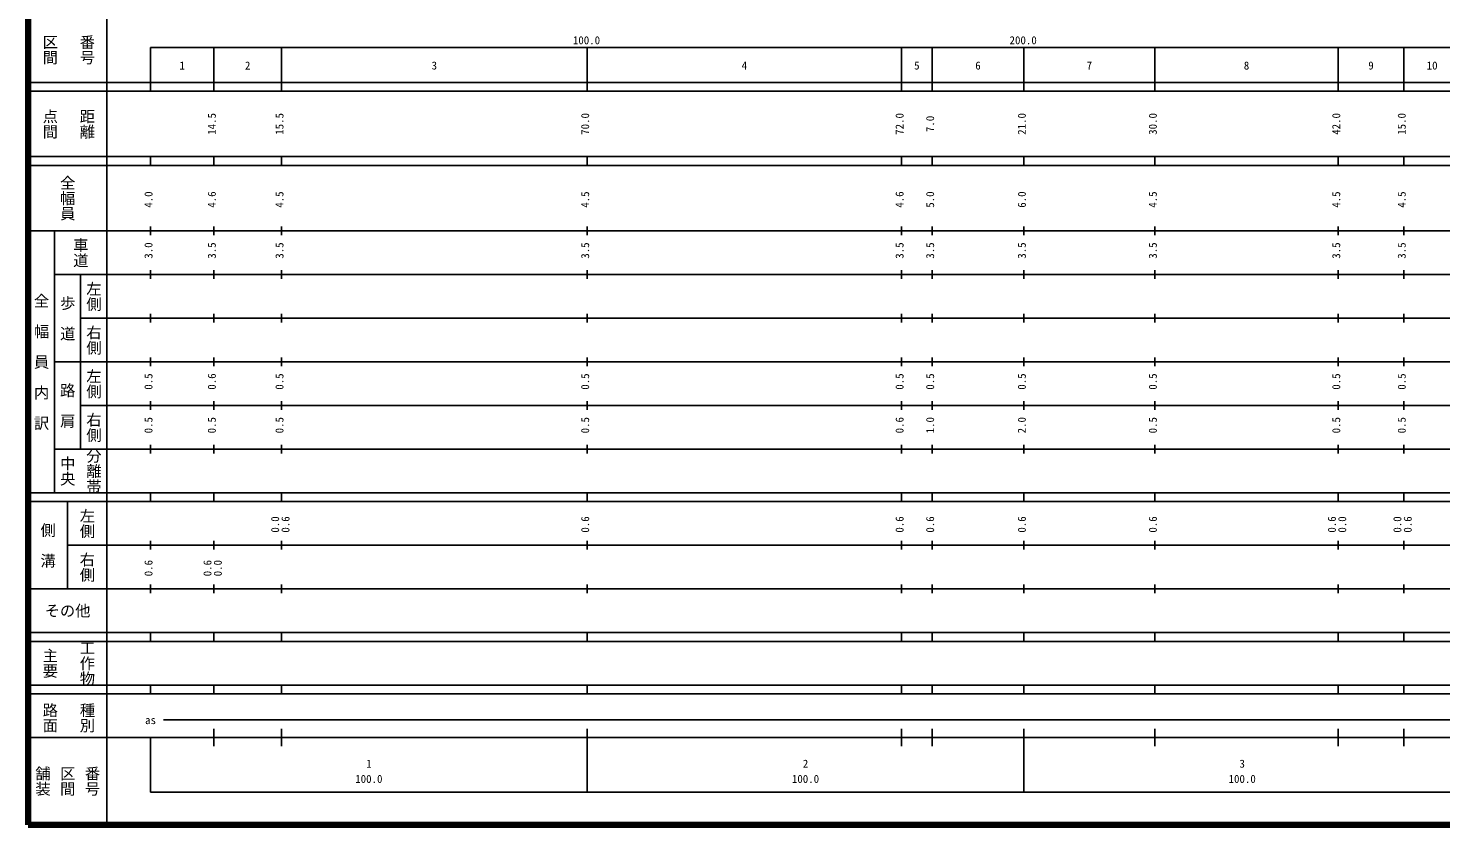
# Model space of a CAD drawing. Units: millimetres on the paper, enlarged 1000 times. Extents: x 40000 to 680000, y 20000 to 380000.
# Drawn here: x 40000 to 363475, y 20000 to 202409 of the extents above; entities that cross this region are included whole.
import ezdxf
from ezdxf.enums import TextEntityAlignment as Align

# ---------------------------------------------------------------- set-up
doc = ezdxf.new("R2010")
doc.units = ezdxf.units.MM
doc.header["$LTSCALE"] = 1000
doc.layers.add('M-TTL', color=2, linetype='Continuous', lineweight=140)
doc.layers.add('M-TTL-BAND', color=7, linetype='Continuous', lineweight=25)
doc.styles.add('@ＭＳ ゴシック', font='')
doc.styles.add('ＭＳ ゴシック', font='')
doc.styles.get('@ＭＳ ゴシック').set_extended_font_data('@MS Gothic')
doc.styles.get('ＭＳ ゴシック').set_extended_font_data('MS Gothic')

msp = doc.modelspace()

# ---------------------------------------------------------------- linework, layer by layer
at = {"layer": 'M-TTL'}
for p, q in [((40000, 380000), (40000, 20000)), ((40000, 20000), (680000, 20000))]:
    msp.add_line(p, q, dxfattribs=at)
at = {"layer": 'M-TTL-BAND'}
for p, q in [((58000, 370000), (58000, 20000)), ((68000, 198000), (579000, 198000)), ((68000, 198000), (68000, 188000)), ((82500, 188000), (82500, 198000)), ((98000, 188000), (98000, 198000)), ((168000, 188000), (168000, 198000)), ((240000, 188000), (240000, 198000)), ((247000, 188000), (247000, 198000)), ((268000, 188000), (268000, 198000)), ((298000, 188000), (298000, 198000)), ((340000, 188000), (340000, 198000)), ((355000, 188000), (355000, 198000)), ((40000, 190000), (579000, 190000)), ((40000, 188000), (579000, 188000)), ((40000, 173000), (579000, 173000)), ((68000, 171000), (68000, 173000)), ((82500, 171000), (82500, 173000)), ((98000, 171000), (98000, 173000)), ((168000, 171000), (168000, 173000)), ((240000, 171000), (240000, 173000)), ((247000, 171000), (247000, 173000)), ((268000, 171000), (268000, 173000)), ((298000, 171000), (298000, 173000)), ((340000, 171000), (340000, 173000)), ((355000, 171000), (355000, 173000)), ((40000, 171000), (579000, 171000)), ((40000, 156000), (579000, 156000)), ((46000, 96000), (46000, 156000)), ((68000, 155000), (68000, 157000)), ((82500, 155000), (82500, 157000)), ((98000, 155000), (98000, 157000)), ((168000, 155000), (168000, 157000)), ((240000, 155000), (240000, 157000)), ((247000, 155000), (247000, 157000)), ((268000, 155000), (268000, 157000)), ((298000, 155000), (298000, 157000)), ((340000, 155000), (340000, 157000)), ((355000, 155000), (355000, 157000)), ((46000, 146000), (579000, 146000)), ((52000, 146000), (52000, 106000)), ((68000, 145000), (68000, 147000)), ((82500, 145000), (82500, 147000)), ((98000, 145000), (98000, 147000)), ((168000, 145000), (168000, 147000)), ((240000, 145000), (240000, 147000)), ((247000, 145000), (247000, 147000)), ((268000, 145000), (268000, 147000)), ((298000, 145000), (298000, 147000)), ((340000, 145000), (340000, 147000)), ((355000, 145000), (355000, 147000)), ((52000, 136000), (579000, 136000)), ((68000, 135000), (68000, 137000)), ((82500, 135000), (82500, 137000)), ((98000, 135000), (98000, 137000)), ((168000, 135000), (168000, 137000)), ((240000, 135000), (240000, 137000)), ((247000, 135000), (247000, 137000)), ((268000, 135000), (268000, 137000)), ((298000, 135000), (298000, 137000)), ((340000, 135000), (340000, 137000)), ((355000, 135000), (355000, 137000)), ((68000, 125000), (68000, 127000)), ((82500, 125000), (82500, 127000)), ((98000, 125000), (98000, 127000)), ((168000, 125000), (168000, 127000)), ((240000, 125000), (240000, 127000)), ((247000, 125000), (247000, 127000)), ((268000, 125000), (268000, 127000)), ((298000, 125000), (298000, 127000)), ((340000, 125000), (340000, 127000)), ((355000, 125000), (355000, 127000)), ((46000, 126000), (579000, 126000)), ((68000, 115000), (68000, 117000)), ((82500, 115000), (82500, 117000)), ((98000, 115000), (98000, 117000)), ((168000, 115000), (168000, 117000)), ((240000, 115000), (240000, 117000)), ((247000, 115000), (247000, 117000)), ((268000, 115000), (268000, 117000)), ((298000, 115000), (298000, 117000)), ((340000, 115000), (340000, 117000)), ((355000, 115000), (355000, 117000)), ((52000, 116000), (579000, 116000)), ((68000, 105000), (68000, 107000)), ((82500, 105000), (82500, 107000)), ((98000, 105000), (98000, 107000)), ((168000, 105000), (168000, 107000)), ((240000, 105000), (240000, 107000)), ((247000, 105000), (247000, 107000)), ((268000, 105000), (268000, 107000)), ((298000, 105000), (298000, 107000)), ((340000, 105000), (340000, 107000)), ((355000, 105000), (355000, 107000)), ((46000, 106000), (579000, 106000)), ((40000, 96000), (579000, 96000)), ((40000, 94000), (579000, 94000)), ((49000, 94000), (49000, 74000)), ((68000, 94000), (68000, 96000)), ((82500, 94000), (82500, 96000)), ((98000, 94000), (98000, 96000)), ((168000, 94000), (168000, 96000)), ((240000, 94000), (240000, 96000)), ((247000, 94000), (247000, 96000)), ((268000, 94000), (268000, 96000)), ((298000, 94000), (298000, 96000)), ((340000, 94000), (340000, 96000)), ((355000, 94000), (355000, 96000)), ((68000, 83000), (68000, 85000)), ((82500, 83000), (82500, 85000)), ((98000, 83000), (98000, 85000)), ((168000, 83000), (168000, 85000)), ((240000, 83000), (240000, 85000)), ((247000, 83000), (247000, 85000)), ((268000, 83000), (268000, 85000)), ((298000, 83000), (298000, 85000)), ((340000, 83000), (340000, 85000)), ((355000, 83000), (355000, 85000)), ((49000, 84000), (579000, 84000)), ((68000, 73000), (68000, 75000)), ((82500, 73000), (82500, 75000)), ((98000, 73000), (98000, 75000)), ((168000, 73000), (168000, 75000)), ((240000, 73000), (240000, 75000)), ((247000, 73000), (247000, 75000)), ((268000, 73000), (268000, 75000)), ((298000, 73000), (298000, 75000)), ((340000, 73000), (340000, 75000)), ((355000, 73000), (355000, 75000)), ((40000, 74000), (579000, 74000)), ((40000, 64000), (579000, 64000)), ((40000, 62000), (579000, 62000)), ((68000, 62000), (68000, 64000)), ((82500, 62000), (82500, 64000)), ((98000, 62000), (98000, 64000)), ((168000, 62000), (168000, 64000)), ((240000, 62000), (240000, 64000)), ((247000, 62000), (247000, 64000)), ((268000, 62000), (268000, 64000)), ((298000, 62000), (298000, 64000)), ((340000, 62000), (340000, 64000)), ((355000, 62000), (355000, 64000)), ((40000, 52000), (579000, 52000)), ((68000, 50000), (68000, 52000)), ((82500, 50000), (82500, 52000)), ((98000, 50000), (98000, 52000)), ((168000, 50000), (168000, 52000)), ((240000, 50000), (240000, 52000)), ((247000, 50000), (247000, 52000)), ((268000, 50000), (268000, 52000)), ((298000, 50000), (298000, 52000)), ((340000, 50000), (340000, 52000)), ((355000, 50000), (355000, 52000)), ((40000, 50000), (579000, 50000)), ((71000, 44000), (565000, 44000)), ((40000, 40000), (579000, 40000)), ((68000, 40000), (68000, 27500)), ((82500, 38000), (82500, 42000)), ((98000, 38000), (98000, 42000)), ((168000, 27500), (168000, 42000)), ((240000, 38000), (240000, 42000)), ((247000, 38000), (247000, 42000)), ((268000, 27500), (268000, 42000)), ((298000, 38000), (298000, 42000)), ((340000, 38000), (340000, 42000)), ((355000, 38000), (355000, 42000)), ((68000, 27500), (579000, 27500))]:
    msp.add_line(p, q, dxfattribs=at)

# ---------------------------------------------------------------- texts
at = {"layer": 'M-TTL-BAND', "style": '@ＭＳ ゴシック'}
for s, p in [('区間', (45000, 197500)), ('番号', (53500, 197500)), ('点間', (45000, 180500)), ('距離', (53500, 180500)), ('全幅員', (49000, 163500)), ('車道', (52000, 151000)), ('左側', (55000, 141000)), ('全\u3000幅\u3000員\u3000内\u3000訳', (43000, 126000)), ('歩\u3000道', (49000, 136000)), ('右側', (55000, 131000)), ('左側', (55000, 121000)), ('路\u3000肩', (49000, 116000)), ('右側', (55000, 111000)), ('中央', (49000, 101000)), ('分離帯', (55000, 101000)), ('左側', (53500, 89000)), ('側\u3000溝', (44500, 84000)), ('右側', (53500, 79000)), ('工作物', (53500, 57000)), ('主要', (45000, 57000)), ('路面', (45000, 44500)), ('種別', (53500, 44500)), ('舗装', (43333, 30000)), ('区間', (49000, 30000)), ('番号', (54667, 30000))]:
    msp.add_text(s, height=2566, rotation=270, dxfattribs=at).set_placement(p, align=Align.MIDDLE_CENTER)
at = {"layer": 'M-TTL-BAND', "style": 'ＭＳ ゴシック'}
for s, p in [('100.0', (167844, 198195)), ('200.0', (267844, 198195)), ('1', (75250, 192405)), ('2', (90250, 192405)), ('3', (133000, 192405)), ('4', (204000, 192405)), ('5', (243500, 192405)), ('6', (257500, 192405)), ('7', (283000, 192405)), ('8', (319000, 192405)), ('9', (347500, 192405)), ('10', (361500, 192405)), ('as', (68000, 42500)), ('1', (118000, 32523)), ('2', (218000, 32523)), ('3', (318000, 32523)), ('100.0', (118000, 29033)), ('100.0', (218000, 29033)), ('100.0', (318000, 29033))]:
    msp.add_text(s, height=1833, dxfattribs=at).set_placement(p, align=Align.BOTTOM_CENTER)
for s, p in [('14.5', (83500, 180500)), ('15.5', (99000, 180500)), ('70.0', (169000, 180500)), ('72.0', (241000, 180500)), ('7.0', (248000, 180500)), ('21.0', (269000, 180500)), ('30.0', (299000, 180500)), ('42.0', (341000, 180500)), ('15.0', (356000, 180500)), ('4.0', (69000, 163174)), ('4.6', (83500, 163174)), ('4.5', (99000, 163174)), ('4.5', (169000, 163174)), ('4.6', (241000, 163174)), ('5.0', (248000, 163174)), ('6.0', (269000, 163174)), ('4.5', (299000, 163174)), ('4.5', (341000, 163174)), ('4.5', (356000, 163174)), ('3.0', (69000, 151500)), ('3.5', (83500, 151500)), ('3.5', (99000, 151500)), ('3.5', (169000, 151500)), ('3.5', (241000, 151500)), ('3.5', (248000, 151500)), ('3.5', (269000, 151500)), ('3.5', (299000, 151500)), ('3.5', (341000, 151500)), ('3.5', (356000, 151500)), ('0.5', (69000, 121500)), ('0.6', (83500, 121500)), ('0.5', (99000, 121500)), ('0.5', (169000, 121500)), ('0.5', (241000, 121500)), ('0.5', (248000, 121500)), ('0.5', (269000, 121500)), ('0.5', (299000, 121500)), ('0.5', (341000, 121500)), ('0.5', (356000, 121500)), ('0.5', (69000, 111500)), ('0.5', (83500, 111500)), ('0.5', (99000, 111500)), ('0.5', (169000, 111500)), ('0.6', (241000, 111500)), ('1.0', (248000, 111500)), ('2.0', (269000, 111500)), ('0.5', (299000, 111500)), ('0.5', (341000, 111500)), ('0.5', (356000, 111500)), ('0.0', (98000, 88764)), ('0.6', (100370, 88764)), ('0.6', (169000, 88764)), ('0.6', (241000, 88764)), ('0.6', (248000, 88764)), ('0.6', (269000, 88764)), ('0.6', (299000, 88764)), ('0.6', (340000, 88764)), ('0.0', (342370, 88764)), ('0.0', (355000, 88764)), ('0.6', (357370, 88764)), ('0.6', (69000, 78764)), ('0.6', (82500, 78764)), ('0.0', (84870, 78764))]:
    msp.add_text(s, height=1833, rotation=90, dxfattribs=at).set_placement(p, align=Align.BOTTOM_CENTER)
msp.add_text('その他', height=2566, dxfattribs=at).set_placement((49000, 69000), align=Align.MIDDLE_CENTER)

doc.saveas('drawing.dxf')
